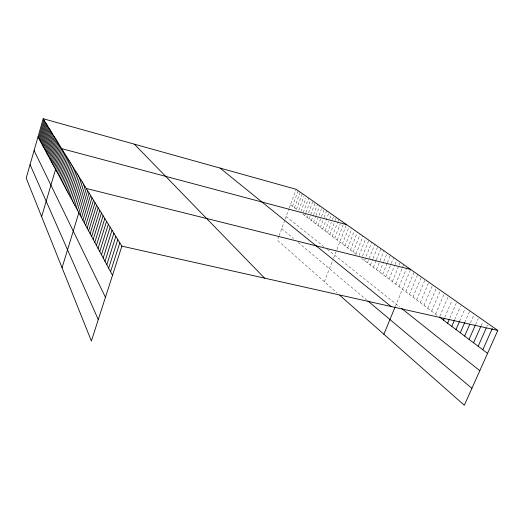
<?xml version="1.0" encoding="UTF-8"?>
<svg xmlns="http://www.w3.org/2000/svg" width="524" height="524" viewBox="0 0 524 524"><rect width="100%" height="100%" fill="white"/><g stroke="black" fill="none" stroke-linecap="round" stroke-linejoin="round"><path stroke-width="0.39" stroke-dasharray="2.62 1.97" d="M278.834 236.376L277.412 240.234L337.115 292.949M279.069 235.728L284.637 220.604M285.128 219.261L288.999 208.735M289.241 208.08L296.152 189.302M292.438 206.299L298.182 190.716M294.442 207.812L300.226 192.151M296.473 209.338L302.296 193.605M298.804 210.131L303.835 196.572M300.881 211.689L305.944 198.065M303.265 212.508L308.649 198.046M304.817 215.633L305.675 213.334M305.957 212.567L310.817 199.565M306.966 217.244L307.509 215.777M308.61 212.842L313.005 201.098M309.134 218.881L315.225 202.65M311.328 220.538L313.28 215.344M313.562 214.604L317.465 204.216M313.548 222.209L315.795 216.242M316.077 215.502L319.732 205.808M315.795 223.905L322.024 207.412M318.068 225.615L321.205 217.322M321.494 216.569L324.349 209.037M320.367 227.351L323.819 218.253M324.107 217.499L326.694 210.681M322.692 229.099L329.072 212.344M325.05 230.874L328.679 221.351M329.799 218.423L331.476 214.021M327.435 232.676L331.378 222.359M332.504 219.412L333.912 215.731M329.845 234.49L334.954 221.154M335.236 220.414L336.375 217.453M332.281 236.331L337.725 222.176M338.006 221.429L338.864 219.196M334.757 238.191L340.24 223.958M337.253 240.077L343.652 223.506M324.402 281.722L332.923 259.721M333.506 258.214L336.369 250.813M336.939 249.339L346.534 224.56M342.395 243.948L349.194 226.427M345.034 245.939L351.892 228.313M347.707 247.95L354.624 230.226M350.418 249.994L357.394 232.165M353.156 252.057L360.198 234.123M355.94 254.153L363.034 236.114M359.051 255.522L365.614 238.885M362.51 256.144L368.831 240.169M364.494 260.605L371.785 242.239M367.422 262.812L374.778 244.335M370.396 265.052L372.767 259.098M373.068 258.358L377.817 246.457M373.402 267.319L376.101 260.585M376.402 259.839L380.896 248.612M376.455 269.618L379.782 261.338M380.083 260.585L384.013 250.799M379.546 271.949L383.516 262.098M383.817 261.345L387.177 253.007M382.684 274.307L387.125 263.317M387.419 262.583L390.38 255.254M385.861 276.705L390.943 264.168M391.245 263.428L393.635 257.533M389.083 279.135L394.821 265.033M395.122 264.293L396.93 259.839M392.352 281.598L398.751 265.917M399.059 265.17L400.277 262.177M395.672 284.1L403.67 264.555M399.033 286.635L406.801 267.718M395.358 306.402L410.606 269.408M405.91 291.816L414.15 271.891M409.421 294.462L417.746 274.406M412.984 297.147L421.394 276.96M416.606 299.872L425.095 279.554M420.274 302.643L428.855 282.181M424.001 305.453L432.673 284.853M427.787 308.302L436.551 287.565M431.632 311.197L440.488 290.322M435.536 314.138L444.483 293.119M439.806 316.398L447.915 297.422M444.784 317.223L452.035 300.317M449.841 318.061L456.214 303.258M454.668 319.666L460.465 306.252M459.574 321.297L465.109 308.538M464.736 322.555L469.517 311.597M470.434 322.823L473.978 314.728M475.589 324.585L478.196 318.658M481.156 325.633L482.807 321.9M486.875 326.603L487.517 325.149M290.447 204.799L297.494 210.111M302.695 214.028L357.06 255.005M361.606 258.424L437.795 315.848M286.117 216.576L323.701 246.477M327.29 249.332L399.661 306.913M281.683 228.628L293.545 238.584M298.202 242.494L366.656 299.964"/><path stroke-width="0.79" d="M43.191 118.732L26.2 178.121L91.392 341.026L121.869 246.142L43.191 118.732L296.152 189.302L497.8 330.441L464.329 405.268L339.755 295.281M38.704 138.12L43.924 119.911M39.405 139.423L44.658 121.11M40.119 140.746L45.405 122.315M40.833 142.083L46.164 123.546M41.566 143.432L46.931 124.784M42.3 144.807L47.71 126.042M43.047 146.196L48.496 127.319M43.806 147.598L49.289 128.609M44.573 149.026L50.101 129.913M45.352 150.473L50.92 131.242M46.138 151.934L51.745 132.585M46.937 153.421L52.59 133.948M47.743 154.921L53.441 135.323M48.562 156.447L54.3 136.725M49.394 157.993L55.177 138.139M50.239 159.558L56.068 139.581M51.09 161.143L56.965 141.035M51.961 162.754L57.876 142.515M52.839 164.385L58.806 144.015M53.73 166.043L59.743 145.534M54.634 167.726L60.699 147.08M41.645 216.707L61.662 148.639L346.534 224.56M56.494 171.184L62.657 150.257M57.457 172.972L63.673 151.895M58.426 174.78L64.701 153.558M59.415 176.621L65.742 155.248M60.424 178.488L66.803 156.964M61.439 180.38L67.878 158.707M62.474 182.306L68.965 160.475M63.528 184.258L70.078 162.27M64.596 186.243L71.205 164.091M65.677 188.26L72.351 165.944M66.784 190.31L73.511 167.831M67.904 192.387L74.69 169.743M69.037 194.502L75.895 171.689M70.196 196.651L77.113 173.66M71.369 198.838L78.358 175.671M72.567 201.059L79.615 177.715M73.779 203.319L80.899 179.791M75.017 205.611L82.203 181.907M76.275 207.949L83.532 184.055M77.552 210.327L84.881 186.243M62.068 267.751L86.257 188.463L410.606 269.408M80.172 215.2L87.652 190.729M81.521 217.702L89.073 193.035M82.89 220.25L90.521 195.38M84.285 222.844L91.995 197.764M85.7 225.477L93.495 200.194M87.148 228.169L95.027 202.67M88.622 230.907L96.586 205.192M90.121 233.691L98.171 207.759M91.648 236.534L99.783 210.379M93.207 239.429L101.433 213.045M94.792 242.376L103.11 215.764M96.409 245.383L104.826 218.534M98.06 248.448L106.569 221.364M99.737 251.572L108.35 224.246M101.453 254.762L110.164 227.187M103.202 258.011L112.018 230.187M104.99 261.332L113.905 233.246M106.811 264.712L115.837 236.37M108.671 268.17L117.808 239.56M110.571 271.701L119.819 242.815M383.882 334.24L395.057 307.13M443.52 320.157L444.156 318.69M447.614 323.243L449.206 319.542M451.767 326.373L454.347 320.413M455.985 329.557L459.574 321.297M460.275 332.786L464.736 322.555M464.637 336.074L469.792 324.297M469.072 339.414L475.261 325.325M473.578 342.807L480.829 326.38M478.157 346.259L486.226 328.063M482.814 349.77L492.285 328.502M121.869 246.142L497.8 330.441M439.498 317.125L487.556 353.346M401.391 308.282L479.807 370.671M220.041 168.066L391.081 306.507M367.855 300.966L471.908 388.323M134.38 144.172L264.587 278.146M38.016 136.836L112.503 275.303M34.086 150.571L105.442 297.291M30.064 164.608L98.263 319.633"/></g></svg>
